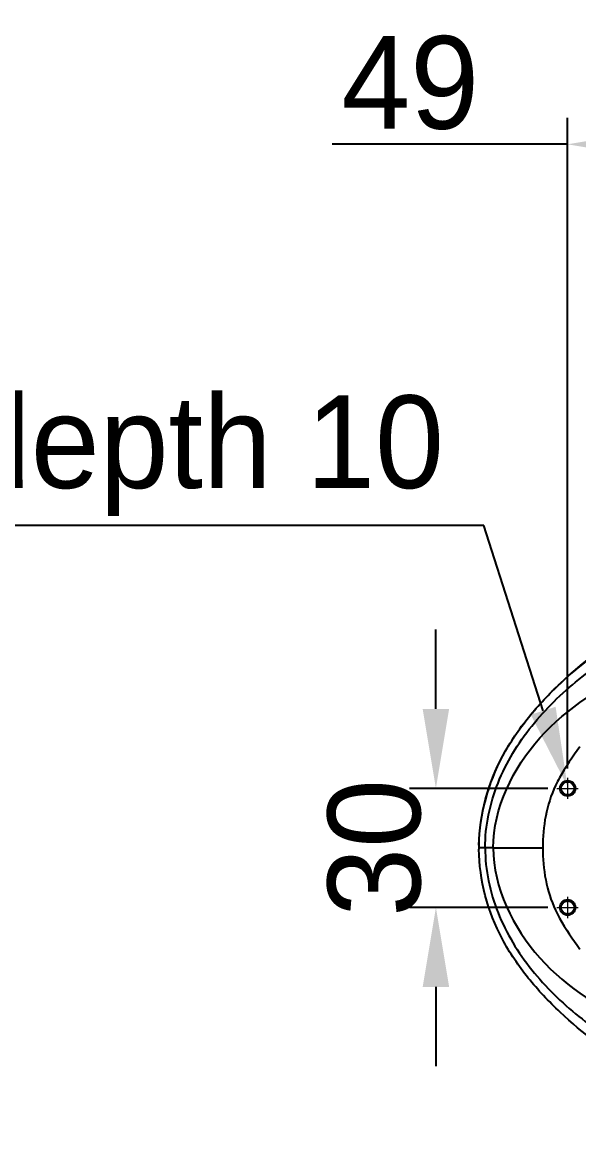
# Model space of a CAD drawing. Header units: millimetres. Extents: x 4086 to 8300, y 123 to 1549.
# Drawn here: x 6624.3 to 6666.4, y 1278.3 to 1362.4 of the extents above; entities that cross this region are included whole.
import ezdxf
from ezdxf import colors
from ezdxf.entities.mleader import LeaderData, LeaderLine
from ezdxf.math import Vec2, Vec3

# ---------------------------------------------------------------- set-up
doc = ezdxf.new("R2010")
doc.units = ezdxf.units.MM
doc.linetypes.add('CENTER2', pattern=[28.575, 19.05, -3.175, 3.175, -3.175])
doc.layers.add('中心线层', color=7, linetype='CENTER2', lineweight=0)
doc.layers.add('轮廓实线层', color=7, linetype='Continuous', lineweight=30)
doc.layers.add('尺寸标注', color=7, linetype='Continuous')
doc.styles.add('思源黑', font='SourceHanSansCN-Normal.ttf')
doc.dimstyles.new('尺寸标注_3_10比例', dxfattribs={"dimtxt": 7, "dimasz": 6, "dimexe": 2, "dimexo": 1.5, "dimgap": 1, "dimtad": 1, "dimdec": 1, "dimlfac": 3.333333, "dimdsep": 46, "dimtxsty": '思源黑', "dimcen": 0.09, "dimadec": 0, "dimazin": 0, "dimtp": 0.01, "dimtm": 0.01, "dimtfac": 1, "dimtdec": 1, "dimtofl": 0, "dimtmove": 0, "dimatfit": 3, "dimfxl": 0, "dimtolj": 1, "dimarcsym": 0})

# ---------------------------------------------------------------- blocks, each defined once
blk = doc.blocks.new('*D2896')
at = {"layer": 'Defpoints', "color": 0}
for p in [(6665.548, 1304.555), (6655.59, 1295.555), (6665.548, 1295.555)]:
    blk.add_point(p, dxfattribs=at)
at = {"layer": '轮廓实线层', "color": 0, "lineweight": -2}
for p, q in [((6655.59, 1310.555), (6655.59, 1316.555)), ((6664.048, 1304.555), (6653.59, 1304.555)), ((6664.048, 1295.555), (6653.59, 1295.555)), ((6655.59, 1289.555), (6655.59, 1283.555))]:
    blk.add_line(p, q, dxfattribs=at)
at = {"layer": '轮廓实线层', "color": 0}
for points in [[(6654.59, 1310.555), (6656.59, 1310.555), (6655.59, 1304.555)], [(6656.59, 1289.555), (6654.59, 1289.555), (6655.59, 1295.555)]]:
    blk.add_solid(points, dxfattribs=at)
at = {"layer": '轮廓实线层', "color": 0, "insert": (6650.959, 1300.055), "char_height": 7, "attachment_point": 5, "rotation": 90, "style": '思源黑'}
blk.add_mtext('\\A1;30', dxfattribs=at)
blk = doc.blocks.new('*D2897')
at = {"layer": 'Defpoints', "color": 0}
for p in [(6680.248, 1353.213), (6665.548, 1304.555), (6680.248, 1300.055)]:
    blk.add_point(p, dxfattribs=at)
at = {"layer": '轮廓实线层', "color": 0, "lineweight": -2}
for p, q in [((6665.548, 1306.055), (6665.548, 1355.213)), ((6680.248, 1301.555), (6680.248, 1355.213)), ((6665.548, 1353.213), (6647.755, 1353.213)), ((6671.548, 1353.213), (6674.248, 1353.213))]:
    blk.add_line(p, q, dxfattribs=at)
at = {"layer": '轮廓实线层', "color": 0}
for points in [[(6671.548, 1354.213), (6671.548, 1352.213), (6665.548, 1353.213)], [(6674.248, 1352.213), (6674.248, 1354.213), (6680.248, 1353.213)]]:
    blk.add_solid(points, dxfattribs=at)
at = {"layer": '轮廓实线层', "color": 0, "insert": (6653.651, 1357.839), "char_height": 7, "attachment_point": 5, "style": '思源黑'}
blk.add_mtext('\\A1;49', dxfattribs=at)

msp = doc.modelspace()

# ---------------------------------------------------------------- linework, layer by layer
for p, q in [((6659.925, 1300.055), (6658.845, 1300.055)), ((6659.925, 1300.054), (6663.666, 1300.055))]:
    msp.add_line(p, q)
for centre, radius in [((6665.548, 1304.555), 0.585), ((6665.548, 1304.555), 0.495), ((6665.548, 1295.555), 0.585), ((6665.548, 1295.555), 0.495)]:
    msp.add_circle(centre, radius)
for centre, radius, start, end in [((6675.349, 1299.612), 11.889, 151.10934, 154.32311), ((6672.75, 1300.056), 13.904, 179.18764, 180.40644), ((6675.465, 1300.56), 12.021, 205.71258, 208.8922)]:
    msp.add_arc(centre, radius, start, end)
for points, knots in [([(6659.31, 1300.055), (6659.312, 1301.721), (6660.026, 1305.078), (6662.673, 1309.4), (6666.294, 1312.897), (6671.834, 1316.594), (6679.595, 1319.581), (6685.992, 1321.116), (6689.197, 1321.8)], [0, 0, 0, 0, 0.125843, 0.251845, 0.377673, 0.503108, 0.752592, 1, 1, 1, 1]), ([(6658.847, 1300.251), (6658.88, 1302.583), (6659.877, 1306.129), (6662.543, 1309.993), (6665.782, 1313.406), (6670.553, 1316.92), (6674.922, 1318.729), (6677.152, 1319.457)], [0, 0, 0, 0, 0.248985, 0.374189, 0.499474, 0.749637, 1, 1, 1, 1]), ([(6658.856, 1300.25), (6658.889, 1302.579), (6659.883, 1306.121), (6662.537, 1309.99), (6665.772, 1313.411), (6670.549, 1316.925), (6674.917, 1318.739), (6677.147, 1319.473)], [0, 0, 0, 0, 0.248549, 0.373835, 0.499191, 0.749513, 1, 1, 1, 1]), ([(6659.925, 1300.055), (6659.927, 1303.065), (6662.901, 1309.102), (6669.523, 1313.095), (6675.21, 1315.294), (6681.051, 1317.131), (6685.551, 1318.089), (6688.57, 1318.584)], [0, 0, 0, 0, 0.24735, 0.497293, 0.622909, 0.74862, 1, 1, 1, 1]), ([(6677.142, 1280.656), (6674.904, 1281.386), (6670.523, 1283.204), (6665.742, 1286.736), (6662.501, 1290.167), (6659.841, 1294.052), (6658.862, 1297.617), (6658.846, 1299.957)], [0, 0, 0, 0, 0.250367, 0.50054, 0.625826, 0.751037, 1, 1, 1, 1]), ([(6659.31, 1300.055), (6659.312, 1298.388), (6660.026, 1295.031), (6662.673, 1290.709), (6666.294, 1287.212), (6671.834, 1283.515), (6679.595, 1280.528), (6685.992, 1278.993), (6689.197, 1278.309)], [0, 0, 0, 0, 0.125843, 0.251845, 0.377673, 0.503108, 0.752592, 1, 1, 1, 1]), ([(6659.925, 1300.055), (6659.927, 1297.044), (6662.901, 1291.007), (6669.523, 1287.014), (6675.21, 1284.815), (6681.051, 1282.978), (6685.551, 1282.02), (6688.57, 1281.525)], [0, 0, 0, 0, 0.247353, 0.497294, 0.622911, 0.748621, 1, 1, 1, 1])]:
    msp.add_open_spline(points, degree=3, knots=knots)
for points in [[(6666.482, 1307.694), (6665.912, 1306.955), (6665.39, 1306.174), (6664.94, 1305.356)], [(6664.634, 1304.764), (6663.941, 1303.319), (6663.664, 1301.657), (6663.666, 1300.055)], [(6663.666, 1300.055), (6663.664, 1298.452), (6663.941, 1296.79), (6664.634, 1295.345)], [(6664.94, 1294.752), (6665.39, 1293.935), (6665.912, 1293.154), (6666.482, 1292.415)]]:
    msp.add_open_spline(points, degree=3)
at = {"layer": '中心线层'}
for p, q in [((6665.548, 1305.358), (6665.548, 1303.751)), ((6664.74, 1304.555), (6666.355, 1304.555)), ((6665.548, 1296.358), (6665.548, 1294.751)), ((6664.74, 1295.555), (6666.355, 1295.555))]:
    msp.add_line(p, q, dxfattribs=at)

# ---------------------------------------------------------------- dimensions: what is measured, and where the dimension line sits
at = {"layer": '轮廓实线层'}
dim = msp.add_linear_dim(base=(6680.248, 1353.213), p1=(6665.548, 1304.555), p2=(6680.248, 1300.055), dimstyle='尺寸标注_3_10比例', dxfattribs=at)
dim.commit()
dim.dimension.update_dxf_attribs({"geometry": '*D2897', "text_midpoint": (6653.651, 1353.213), "dimtype": 160})
dim = msp.add_linear_dim(base=(6655.59, 1295.555), p1=(6665.548, 1304.555), p2=(6665.548, 1295.555), angle=90, dimstyle='尺寸标注_3_10比例', dxfattribs=at)
dim.commit()
dim.dimension.update_dxf_attribs({"geometry": '*D2896', "text_midpoint": (6655.59, 1300.055), "dimtype": 160})

# ---------------------------------------------------------------- leaders
at = {"layer": '尺寸标注'}
ml = msp.add_multileader_mtext('Standard', dxfattribs=at)
ml.set_content('2×M4{\\A1;\\C256; depth }10', style='思源黑')
ml.set_leader_properties()
ml.build(insert=Vec2(0, 0))
ml.multileader.update_dxf_attribs({"text_left_attachment_type": 5, "text_right_attachment_type": 5, "dogleg_length": 1, "arrow_head_size": 6})
ctx = ml.context
ctx.base_point, ctx.char_height, ctx.arrow_head_size, ctx.plane_origin = Vec3(6586.246, 1324.411), 7, 6, Vec3(6665.536, 1304.706)
ctx.left_attachment, ctx.right_attachment, ctx.text_align_type = 5, 5, 2
notes = []
notes.append((ctx, [(0, (1, 1, 0), (6659.201, 1324.411), (-1, 0), 1, [(0, [(6665.536, 1304.706)], 0, [])])]))
ctx.mtext.insert, ctx.mtext.alignment, ctx.mtext.flow_direction = Vec3(6656.201, 1334.24), 3, 5
for ctx, leaders in notes:
    for number, flags, end, landing, length, lines in leaders:
        leader = LeaderData()
        leader.index, (leader.has_last_leader_line, leader.has_dogleg_vector, leader.attachment_direction) = number, flags
        leader.last_leader_point, leader.dogleg_vector, leader.dogleg_length = Vec3(end), Vec3(landing), length
        for number, points, colour, breaks in lines:
            line = LeaderLine()
            line.index, line.vertices, line.color, line.breaks = number, Vec3.list(points), colors.encode_raw_color(colour), breaks
            leader.lines.append(line)
        ctx.leaders.append(leader)

doc.saveas('drawing.dxf')
